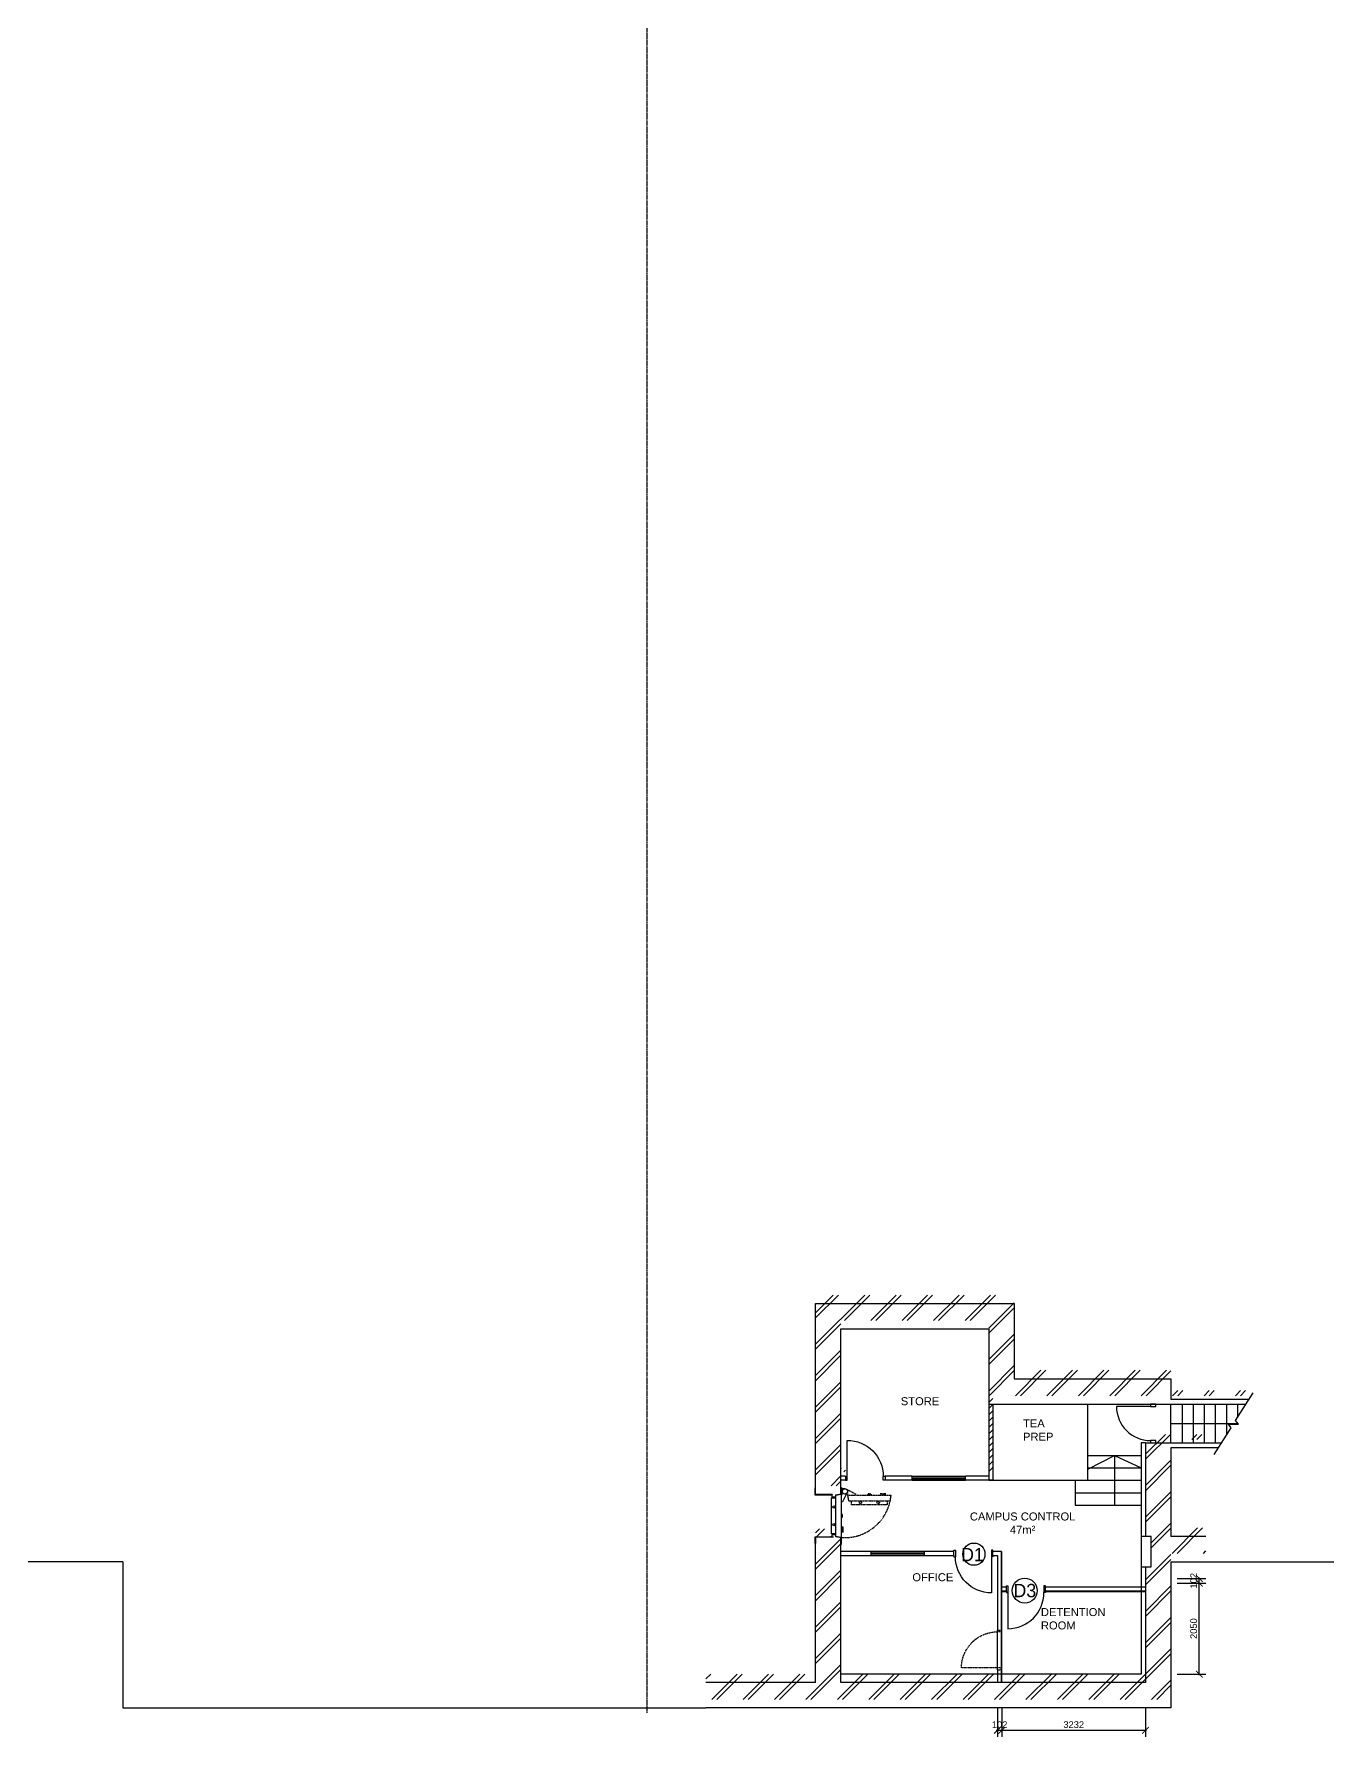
# Model space of a CAD drawing. Header units: millimetres. Extents: x -242071 to 82444, y -53139 to 112036.
# Drawn here: x -190673 to -161560, y -43188 to -4874 of the extents above; entities that cross this region are included whole.
import ezdxf

# ---------------------------------------------------------------- set-up
doc = ezdxf.new("R2010")
doc.units = ezdxf.units.MM
doc.header["$PDSIZE"] = 1
doc.linetypes.add('PCENTRE2', pattern=[28.575, 19.05, -3.175, 3.175, -3.175])
doc.linetypes.add('PDASHED2', pattern=[9.525, 6.35, -3.175])
for name, color, linetype in [('Boundaries_and_building_grids', 140, 'Continuous'), ('Columns_conc_steel_timber', 5, 'Continuous'), ('Demolition', 1, 'Continuous'), ('Dimensions_General_Layout', 1, 'Continuous'), ('Hatch_Builders_work', 1, 'Continuous'), ('Hatch_Partition_layout', 1, 'Continuous'), ('Internal_partitions', 2, 'Continuous'), ('Open_stairs_and_ramps', 2, 'Continuous'), ('Text_Builders_work', 1, 'Continuous'), ('Walls_brick_block_etc', 3, 'Continuous'), ('Windows_and_doors_to_brickwork', 1, 'Continuous'), ('Windows_and_doors_to_partitions', 1, 'Continuous')]:
    doc.layers.add(name, color=color, linetype=linetype)
doc.styles.add('Text_Style_1', font='Freehand')
doc.styles.add('Text_Style_3_d7b89161-017f-4e9d-a07b-0b1ab719bac5', font='freehand')
doc.styles.add('Text_Style_5', font='arial.ttf')
doc.dimstyles.new('$DIM_Caddie', dxfattribs={"dimscale": 100, "dimtxt": 2.5, "dimasz": 3, "dimexe": 3, "dimexo": 0, "dimgap": 1, "dimtad": 1, "dimdec": 0, "dimzin": 0, "dimdsep": 46, "dimtxsty": 'Text_Style_3_d7b89161-017f-4e9d-a07b-0b1ab719bac5', "dimblk": 'ARCHTICK', "dimblk1": 'ARCHTICK', "dimblk2": 'ARCHTICK', "dimcen": 0.4, "dimclrd": 1, "dimclre": 1, "dimclrt": 2, "dimadec": 0, "dimazin": 0, "dimtfac": 0.5, "dimtdec": 0, "dimtix": 1, "dimtmove": 0, "dimatfit": 2, "dimldrblk": 'ARCHTICK', "dimfxl": 7, "dimfxlon": 1, "dimtfillclr": 1, "dimtolj": 1, "dimtzin": 0, "dimlwd": -3, "dimlwe": -3, "dimarcsym": 1})
pattern_1 = [(45, (-174645.4, 11354.85), (-353.5534, 353.5534), []), (45, (-174701.97, 11411.4), (-353.5534, 353.5534), [])]
pattern_2 = [(45, (-174645.4, 11354.85), (-70.71068, 70.71068), [])]

# ---------------------------------------------------------------- blocks, each defined once
blk = doc.blocks.new('_ArchTick')
at = {"color": 0, "linetype": 'ByBlock', "const_width": 0.15}
blk.add_lwpolyline([(-0.5, -0.5), (0.5, 0.5)], dxfattribs=at)
blk = doc.blocks.new('*D75')
at = {"layer": 'Defpoints', "color": 0}
for p in [(-168998, -41775), (-168896, -41775), (-168896, -43038)]:
    blk.add_point(p, dxfattribs=at)
at = {"layer": 'Dimensions_General_Layout', "color": 1, "linetype": 'Continuous', "lineweight": -3}
for p, q in [((-168998, -42538), (-168998, -43188)), ((-168896, -42538), (-168896, -43188)), ((-169023, -43038), (-168871, -43038))]:
    blk.add_line(p, q, dxfattribs=at)
at = {"layer": 'Dimensions_General_Layout', "color": 1, "lineweight": -3, "xscale": 150, "yscale": 150, "zscale": 150}
blk.add_blockref('_ArchTick', (-168998, -43038), dxfattribs=at)
at = {"layer": 'Dimensions_General_Layout', "color": 1, "lineweight": -3, "xscale": 150, "yscale": 150, "zscale": 150, "rotation": 180}
blk.add_blockref('_ArchTick', (-168896, -43038), dxfattribs=at)
at = {"layer": 'Dimensions_General_Layout', "color": 1, "linetype": 'Continuous', "lineweight": -3, "insert": (-168947, -42911), "char_height": 150, "attachment_point": 5, "style": 'Text_Style_5'}
blk.add_mtext('\\A1;102', dxfattribs=at)
blk = doc.blocks.new('_Open90')
at = {"color": 0, "linetype": 'ByBlock', "lineweight": -2}
for p, q in [((0, 0), (-1, 0)), ((-0.5, 0.5), (0, 0)), ((0, 0), (-0.5, -0.5))]:
    blk.add_line(p, q, dxfattribs=at)
blk = doc.blocks.new('*D76')
at = {"layer": 'Defpoints', "color": 0}
for p in [(-168896, -41775), (-165664, -41775), (-165664, -43038)]:
    blk.add_point(p, dxfattribs=at)
at = {"layer": 'Dimensions_General_Layout', "color": 1, "linetype": 'Continuous', "lineweight": -3}
for p, q in [((-168896, -42538), (-168896, -43188)), ((-165664, -42538), (-165664, -43188)), ((-168921, -43038), (-165639, -43038))]:
    blk.add_line(p, q, dxfattribs=at)
at = {"layer": 'Dimensions_General_Layout', "color": 1, "lineweight": -3, "xscale": 150, "yscale": 150, "zscale": 150, "rotation": 180}
blk.add_blockref('_ArchTick', (-168896, -43038), dxfattribs=at)
at = {"layer": 'Dimensions_General_Layout', "color": 1, "lineweight": -3, "xscale": 150, "yscale": 150, "zscale": 150}
blk.add_blockref('_ArchTick', (-165664, -43038), dxfattribs=at)
at = {"layer": 'Dimensions_General_Layout', "color": 1, "linetype": 'Continuous', "lineweight": -3, "insert": (-167280, -42911), "char_height": 150, "attachment_point": 5, "style": 'Text_Style_5'}
blk.add_mtext('\\A1;3232', dxfattribs=at)
blk = doc.blocks.new('*D77')
at = {"layer": 'Defpoints', "color": 0}
for p in [(-165664, -39725), (-164454, -39725), (-165664, -41775)]:
    blk.add_point(p, dxfattribs=at)
at = {"layer": 'Dimensions_General_Layout', "color": 1, "linetype": 'Continuous', "lineweight": -3}
for p, q in [((-164954, -39725), (-164304, -39725)), ((-164454, -41800), (-164454, -39700)), ((-164954, -41775), (-164304, -41775))]:
    blk.add_line(p, q, dxfattribs=at)
at = {"layer": 'Dimensions_General_Layout', "color": 1, "lineweight": -3, "xscale": 150, "yscale": 150, "zscale": 150}
for p, rotation in [((-164454, -39725), 90), ((-164454, -41775), 270)]:
    blk.add_blockref('_ArchTick', p, dxfattribs=dict(at, rotation=rotation))
at = {"layer": 'Dimensions_General_Layout', "color": 1, "linetype": 'Continuous', "lineweight": -3, "insert": (-164581, -40750), "char_height": 150, "attachment_point": 5, "rotation": 90, "style": 'Text_Style_5'}
blk.add_mtext('\\A1;2050', dxfattribs=at)
blk = doc.blocks.new('*D78')
at = {"layer": 'Defpoints', "color": 0}
for p in [(-165664, -39623), (-165664, -39725), (-164454, -39623)]:
    blk.add_point(p, dxfattribs=at)
at = {"layer": 'Dimensions_General_Layout', "color": 1, "linetype": 'Continuous', "lineweight": -3}
for p, q in [((-164954, -39623), (-164304, -39623)), ((-164954, -39725), (-164304, -39725)), ((-164454, -39750), (-164454, -39598))]:
    blk.add_line(p, q, dxfattribs=at)
at = {"layer": 'Dimensions_General_Layout', "color": 1, "lineweight": -3, "xscale": 150, "yscale": 150, "zscale": 150}
for p, rotation in [((-164454, -39623), 270), ((-164454, -39725), 90)]:
    blk.add_blockref('_ArchTick', p, dxfattribs=dict(at, rotation=rotation))
at = {"layer": 'Dimensions_General_Layout', "color": 1, "linetype": 'Continuous', "lineweight": -3, "insert": (-164581, -39674), "char_height": 150, "attachment_point": 5, "rotation": 90, "style": 'Text_Style_5'}
blk.add_mtext('\\A1;102', dxfattribs=at)

msp = doc.modelspace()

# ---------------------------------------------------------------- hatches: boundary and pattern name
at = {"layer": 'Hatch_Builders_work', "linetype": 'Continuous', "lineweight": -3}
h = msp.add_hatch(dxfattribs=at)
h.set_pattern_fill('BRICKPLAN', color=1, scale=500, angle=45, style=0)
h.set_pattern_definition(pattern_1)
h.paths.add_polyline_path([(-173089.2, -37537.9), (-173089.2, -33245), (-168621.2, -33245), (-168621.2, -34937.7), (-165092.6, -34937.7), (-165092.6, -35394.9), (-163332.9, -35394.9), (-163404.8, -35509.2), (-169192.7, -35509.2), (-169192.7, -33816.5), (-172517.7, -33816.5), (-172517.7, -37537.9)])
h = msp.add_hatch(dxfattribs=at)
h.set_pattern_fill('BRICKPLAN', color=1, scale=500, angle=45, style=0)
h.set_pattern_definition(pattern_1)
h.paths.add_polyline_path([(-175557.4, -41774.5), (-173089.2, -41774.5), (-173089.2, -38507.1), (-172517.7, -38507.1), (-172517.7, -41774.5), (-165664.1, -41774.5), (-165664.1, -39171), (-165537.1, -39171), (-165537.1, -38485.2), (-165664.1, -38485.2), (-165664.1, -36379.2), (-163952.2, -36379.2), (-164024.6, -36494.2), (-165092.6, -36494.2), (-165092.6, -38485.2), (-164305.2, -38485.2), (-164305.2, -39056.7), (-165092.6, -39056.7), (-165092.6, -42346), (-175557.4, -42346)])
at = {"layer": 'Hatch_Partition_layout', "linetype": 'Continuous', "lineweight": -3}
h = msp.add_hatch(dxfattribs=at)
h.set_pattern_fill('_USER', color=1, scale=100, angle=45, style=0, pattern_type=0)
h.set_pattern_definition(pattern_2)
h.paths.add_polyline_path([(-169192.7, -37222.5), (-169102.7, -37222.5), (-169102.7, -35509.2), (-169192.7, -35509.2)])
h = msp.add_hatch(dxfattribs=at)
h.set_pattern_fill('_USER', color=1, scale=100, angle=45, pattern_type=0)
h.set_pattern_definition(pattern_2)
h.paths.add_polyline_path([(-172417.7, -37222.5), (-172417.7, -37132.5), (-172517.7, -37132.5), (-172517.7, -37222.5)])

# ---------------------------------------------------------------- linework, layer by layer
at = {"layer": 'Boundaries_and_building_grids', "color": 140, "linetype": 'PCENTRE2', "lineweight": -3}
msp.add_line((-176884.1, 33439.2), (-176884.1, -42646.4), dxfattribs=at)
at = {"layer": 'Columns_conc_steel_timber', "color": 4, "linetype": 'Continuous', "lineweight": -3}
msp.add_lwpolyline([(-165765.7, -39361.3), (-165537.1, -39361.3), (-165537.1, -38675.5), (-165765.7, -38675.5), (-165765.7, -39361.3)], dxfattribs=at)
at = {"layer": 'Demolition', "color": 8, "linetype": 'PDASHED2', "lineweight": -3}
for p, q in [((-168997.7, -40781.8), (-168907.7, -40781.8)), ((-168992.7, -40781.8), (-168992.7, -40821.8)), ((-168912.7, -40821.8), (-168992.7, -40821.8)), ((-168912.7, -40781.8), (-168912.7, -40821.8)), ((-168992.7, -41634.8), (-169805.7, -41634.8)), ((-168997.7, -41674.8), (-168907.7, -41674.8)), ((-168992.7, -41674.8), (-168992.7, -41634.8)), ((-168912.7, -41634.8), (-168992.7, -41634.8)), ((-168912.7, -41674.8), (-168912.7, -41634.8))]:
    msp.add_line(p, q, dxfattribs=at)
at = {"layer": 'Demolition', "color": 8, "linetype": 'PDASHED2', "lineweight": -3, "extrusion": (0, 0, -1)}
msp.add_arc((168992.7, -41634.8), 813, 0, 90, dxfattribs=at)
at = {"layer": 'Internal_partitions', "color": 2, "linetype": 'Continuous', "lineweight": -3}
for p, q in [((-169192.7, -35699.5), (-169192.7, -37322.8)), ((-169102.7, -35699.5), (-169102.7, -37412.8)), ((-172417.7, -37322.8), (-172517.7, -37322.8)), ((-172417.7, -37412.8), (-172517.7, -37412.8)), ((-172417.7, -37322.8), (-172417.7, -37412.8)), ((-170913.7, -37322.8), (-171524.7, -37322.8)), ((-171524.7, -37322.8), (-171524.7, -37412.8)), ((-170913.7, -37412.8), (-171524.7, -37412.8)), ((-169192.7, -37322.8), (-169713.7, -37322.8)), ((-169102.7, -37412.8), (-169713.7, -37412.8)), ((-171846.2, -39012.8), (-172517.7, -39012.8)), ((-169974.7, -39012.8), (-170646.2, -39012.8)), ((-169974.7, -39102.8), (-169974.7, -39012.8)), ((-168907.7, -39012.8), (-169097.7, -39012.8)), ((-169097.7, -39102.8), (-169097.7, -39012.8)), ((-168907.7, -40781.8), (-168907.7, -39012.8)), ((-172517.7, -39102.8), (-171846.2, -39102.8)), ((-170646.2, -39102.8), (-169974.7, -39102.8)), ((-169097.7, -39102.8), (-168997.7, -39102.8)), ((-168997.7, -39102.8), (-168997.7, -40781.8)), ((-168997.7, -41674.8), (-168997.7, -41964.8)), ((-168907.7, -41964.8), (-168907.7, -41674.8))]:
    msp.add_line(p, q, dxfattribs=at)
at = {"layer": 'Internal_partitions', "color": 12, "linetype": 'Continuous', "lineweight": -3}
for p, q in [((-168895.7, -41964.8), (-168895.7, -39012.8)), ((-168907.7, -39812.8), (-168795.7, -39812.8)), ((-168795.7, -39914.8), (-168795.7, -39812.8)), ((-167918.7, -39812.8), (-165664.1, -39812.8)), ((-167918.7, -39914.8), (-167918.7, -39812.8)), ((-168907.7, -39902.8), (-168795.7, -39902.8)), ((-168907.7, -39914.8), (-168795.7, -39914.8)), ((-167918.7, -39902.8), (-165664.1, -39902.8)), ((-167918.7, -39914.8), (-165664.1, -39914.8)), ((-168997.7, -41674.8), (-168997.7, -40781.8)), ((-168907.7, -41674.8), (-168907.7, -40781.8))]:
    msp.add_line(p, q, dxfattribs=at)
at = {"layer": 'Open_stairs_and_ramps', "color": 1, "linetype": 'Continuous', "lineweight": -3}
for p, q in [((-163636.5, -36067.7), (-163245.4, -35446.1)), ((-165092.6, -36569.5), (-165092.6, -35699.5)), ((-164843.2, -35699.5), (-164843.2, -36569.5)), ((-164593.8, -35699.5), (-164593.8, -36569.5)), ((-164344.4, -35699.5), (-164344.4, -36569.5)), ((-164095, -35699.5), (-164095, -36569.5)), ((-163845.7, -35699.5), (-163845.7, -36400.1)), ((-163596.3, -35699.5), (-163596.3, -36003.7)), ((-165092.6, -36134.5), (-163582.4, -36134.5)), ((-164118.7, -36834.1), (-163739.7, -36231.7)), ((-163799.7, -36148.2), (-163571.3, -36148.2)), ((-163739.7, -36231.7), (-163799.7, -36148.2)), ((-163571.3, -36148.2), (-163636.5, -36067.7)), ((-166965.7, -36852.8), (-165765.7, -36852.8)), ((-166965.7, -37160.4), (-166365.7, -36852.8)), ((-166965.7, -37132.8), (-165765.7, -37132.8)), ((-166365.7, -36852.8), (-166365.7, -37972.8)), ((-166365.7, -36852.8), (-165765.7, -37132.8)), ((-167245.7, -37412.8), (-167245.7, -37972.8)), ((-166965.7, -37412.8), (-165765.7, -37412.8)), ((-173096.9, -37583.3), (-173106.9, -37583.3)), ((-173106.9, -37583.3), (-173106.9, -37743.3)), ((-173106.9, -37743.3), (-172715.3, -37743.3)), ((-173096.9, -37733.3), (-173096.9, -37583.3)), ((-172715.3, -37733.3), (-173096.9, -37733.3)), ((-172717.7, -37745), (-172752.7, -37745)), ((-172731.7, -37809.9), (-172636.7, -37809.9)), ((-172731.7, -38615.6), (-172731.7, -37809.9)), ((-172717.7, -37790), (-172717.7, -37745)), ((-172637.7, -37790), (-172717.7, -37790)), ((-172715.3, -37733.3), (-172715.3, -37743.3)), ((-172507.7, -37726.8), (-172637.7, -37745)), ((-172637.7, -37745), (-172637.7, -37790)), ((-172636.7, -37749.4), (-172511.7, -37727.3)), ((-172636.7, -37749.4), (-172636.7, -38676.2)), ((-172517.7, -37576.8), (-172507.7, -37576.8)), ((-172511.7, -37727.3), (-172511.7, -38698.2)), ((-172511.7, -37732.8), (-172487.7, -37732.8)), ((-172482.7, -37897.8), (-172511.7, -37897.8)), ((-172507.7, -37576.8), (-172507.7, -37726.8)), ((-172427.7, -37602.8), (-172507.7, -37602.8)), ((-172487.7, -37732.8), (-172487.7, -37662.8)), ((-172374.5, -37690.5), (-172482.7, -37897.8)), ((-167245.7, -37692.8), (-165765.7, -37692.8)), ((-172501.1, -38167.1), (-172511.5, -38165.3)), ((-172511.5, -38260.3), (-172501.1, -38258.5)), ((-172501.1, -38167.1), (-172501.1, -38258.5)), ((-172481.5, -38187.8), (-172501.1, -38184.3)), ((-172501.1, -38241.3), (-172481.5, -38237.8)), ((-172481.5, -38237.8), (-172481.5, -38187.8)), ((-167245.7, -37972.8), (-165765.7, -37972.8)), ((-173096.9, -38682.3), (-172693.8, -38682.3)), ((-173096.9, -38832.3), (-173096.9, -38682.3)), ((-173086.9, -38692.3), (-173086.9, -38832.3)), ((-172693.8, -38692.3), (-173086.9, -38692.3)), ((-172752.7, -38680.5), (-172717.7, -38680.5)), ((-172636.7, -38615.6), (-172731.7, -38615.6)), ((-172717.7, -38680.5), (-172717.7, -38635.5)), ((-172717.7, -38635.5), (-172637.7, -38635.5)), ((-172693.8, -38682.3), (-172693.8, -38692.3)), ((-172637.7, -38635.5), (-172637.7, -38680.5)), ((-172637.7, -38680.5), (-172507.7, -38698.8)), ((-172511.7, -38698.2), (-172636.7, -38676.2)), ((-172497.2, -38531.6), (-172511.8, -38531.6)), ((-172496.2, -38554), (-172511.8, -38554)), ((-172490.2, -38521.8), (-172485.8, -38461.4)), ((-172485.9, -38582.4), (-172489.3, -38560)), ((-172471.6, -38584.8), (-172483.2, -38584.8)), ((-172471.6, -38458.8), (-172483, -38458.8)), ((-172471.6, -38458.8), (-172471.6, -38584.8)), ((-173086.9, -38832.3), (-173096.9, -38832.3)), ((-172517.7, -38848.8), (-172507.7, -38848.8)), ((-172507.7, -38848.8), (-172507.7, -38698.8))]:
    msp.add_line(p, q, dxfattribs=at)
at = {"layer": 'Open_stairs_and_ramps', "color": 1, "linetype": 'PDASHED2', "lineweight": -3}
for p, q in [((-172357.7, -37722.8), (-172427.7, -37722.8)), ((-172399.9, -37609.6), (-172192.7, -37717.8)), ((-172341.1, -37871.8), (-172363.1, -37746.8)), ((-172363.1, -37746.8), (-171392.3, -37746.8)), ((-172357.7, -37746.8), (-172357.7, -37722.8)), ((-172341.1, -37871.8), (-171414.3, -37871.8)), ((-172280.6, -37966.8), (-172280.6, -37871.8)), ((-172192.7, -37717.8), (-172192.7, -37746.8)), ((-171923.3, -37736.2), (-171925.2, -37746.6)), ((-171923.3, -37736.2), (-171832, -37736.2)), ((-171902.7, -37716.6), (-171906.1, -37736.2)), ((-171852.7, -37716.6), (-171902.7, -37716.6)), ((-171849.2, -37736.2), (-171852.7, -37716.6)), ((-171830.2, -37746.6), (-171832, -37736.2)), ((-171631.7, -37706.6), (-171505.7, -37706.6)), ((-171631.7, -37706.6), (-171631.7, -37718)), ((-171568.7, -37725.3), (-171629.1, -37720.8)), ((-171558.9, -37732.3), (-171558.9, -37746.9)), ((-171536.5, -37731.3), (-171536.5, -37746.9)), ((-171508, -37721), (-171530.5, -37724.4)), ((-171505.7, -37706.6), (-171505.7, -37718.2)), ((-171474.8, -37871.8), (-171474.8, -37966.8)), ((-171392.3, -37746.8), (-171414.3, -37871.8)), ((-171474.8, -37966.8), (-172280.6, -37966.8))]:
    msp.add_line(p, q, dxfattribs=at)
at = {"layer": 'Open_stairs_and_ramps', "color": 1, "linetype": 'Continuous', "lineweight": -3}
for centre, radius in [((-172427.7, -37662.8), 60), ((-172677.7, -38012.8), 25), ((-172677.7, -38412.8), 25)]:
    msp.add_circle(centre, radius, dxfattribs=at)
at = {"layer": 'Open_stairs_and_ramps', "color": 1, "linetype": 'PDASHED2', "lineweight": -3}
for centre in [(-172077.7, -37912.8), (-171677.7, -37912.8)]:
    msp.add_circle(centre, 25, dxfattribs=at)
for centre, radius, start, end in [((-172427.9, -37662.9), 1039, 265.596, 355.36844), ((-171565.9, -37732.3), 7, 0, 90), ((-171529.5, -37731.3), 7, 98.543, 180)]:
    msp.add_arc(centre, radius, start, end, dxfattribs=at)
at = {"layer": 'Open_stairs_and_ramps', "color": 1, "linetype": 'Continuous', "lineweight": -3}
for centre, start, end in [((-172497.2, -38524.6), 270, 0), ((-172496.2, -38561), 8.543, 90)]:
    msp.add_arc(centre, 7, start, end, dxfattribs=at)
at = {"layer": 'Text_Builders_work', "color": 2, "linetype": 'Continuous', "lineweight": -3}
for centre, radius in [((-169526.5, -39075.3), 249.8), ((-168381.5, -39894.6), 280)]:
    msp.add_circle(centre, radius, dxfattribs=at)
at = {"layer": 'Walls_brick_block_etc', "color": 3, "linetype": 'Continuous', "lineweight": -3}
for p, q in [((-173089.2, -33435.3), (-168621.2, -33435.3)), ((-173089.2, -37728.2), (-173089.2, -33435.3)), ((-168621.2, -33435.3), (-168621.2, -35128)), ((-172517.7, -34006.8), (-169192.7, -34006.8)), ((-172517.7, -37728.2), (-172517.7, -34006.8)), ((-169192.7, -34006.8), (-169192.7, -37412.8)), ((-168621.2, -35128), (-165092.6, -35128)), ((-165092.6, -35128), (-165092.6, -35585.2)), ((-165092.6, -35585.2), (-163332.9, -35585.2)), ((-169192.7, -35699.5), (-163404.8, -35699.5)), ((-166965.7, -37412.8), (-166965.7, -35699.5)), ((-165664.1, -36569.5), (-163952.2, -36569.5)), ((-165664.1, -36569.5), (-165664.1, -38675.5)), ((-165092.6, -36684.5), (-165092.6, -38675.5)), ((-164024.6, -36684.5), (-165092.6, -36684.5)), ((-169192.7, -37412.8), (-166965.7, -37412.8)), ((-164305.2, -38675.5), (-165092.6, -38675.5)), ((-173089.2, -41964.8), (-173089.2, -38697.4)), ((-172517.7, -41964.8), (-172517.7, -38697.4)), ((-165664.1, -39361.3), (-165664.1, -41964.8)), ((-165092.6, -39247), (-165092.6, -42536.3)), ((-165092.6, -39247), (-164305.2, -39247)), ((-173089.2, -41964.8), (-175557.4, -41964.8)), ((-165664.1, -41964.8), (-172517.7, -41964.8)), ((-165092.6, -42536.3), (-175557.4, -42536.3))]:
    msp.add_line(p, q, dxfattribs=at)
at = {"layer": 'Walls_brick_block_etc', "color": 2, "linetype": 'Continuous', "lineweight": -3}
for p, q in [((-165765.7, -36569.5), (-165765.7, -38675.5)), ((-165664.1, -36569.5), (-165765.7, -36569.5)), ((-165765.7, -39361.3), (-165765.7, -41774.8)), ((-165765.7, -41774.8), (-172517.7, -41774.8))]:
    msp.add_line(p, q, dxfattribs=at)
at = {"layer": 'Walls_brick_block_etc', "color": 8, "linetype": 'Continuous', "lineweight": -3}
for p, q in [((-188675.7, -39247), (-193209.6, -39247)), ((-188675.7, -39247), (-188675.7, -42536.3)), ((-164305.2, -39247), (-160558.7, -39247)), ((-188675.7, -42536.3), (-175557.4, -42536.3))]:
    msp.add_line(p, q, dxfattribs=at)
at = {"layer": 'Windows_and_doors_to_brickwork', "color": 2, "linetype": 'Continuous', "lineweight": -3}
msp.add_line((-165549.8, -35750.3), (-166318.2, -35750.3), dxfattribs=at)
for points in [[(-165549.8, -35699.5), (-165549.8, -35750.3), (-165435.5, -35750.3), (-165435.5, -35699.5), (-165549.8, -35699.5)], [(-165549.8, -36518.7), (-165549.8, -36569.5), (-165435.5, -36569.5), (-165435.5, -36518.7), (-165549.8, -36518.7)]]:
    msp.add_lwpolyline(points, dxfattribs=at)
msp.add_arc((-165549.8, -35750.3), 768.4, 180, 270, dxfattribs=at)
at = {"layer": 'Windows_and_doors_to_partitions', "color": 1, "linetype": 'Continuous', "lineweight": -3}
for p, q in [((-172377.7, -37327.8), (-172377.7, -36514.8)), ((-172417.7, -37327.8), (-172377.7, -37327.8)), ((-172417.7, -37407.8), (-172377.7, -37407.8)), ((-172377.7, -37407.8), (-172377.7, -37327.8)), ((-171524.7, -37327.8), (-171564.7, -37327.8)), ((-171564.7, -37407.8), (-171564.7, -37327.8)), ((-171524.7, -37407.8), (-171564.7, -37407.8)), ((-170913.7, -37322.8), (-169713.7, -37322.8)), ((-170913.7, -37412.8), (-170913.7, -37322.8)), ((-170913.7, -37355.3), (-169713.7, -37355.3)), ((-170913.7, -37380.3), (-169713.7, -37380.3)), ((-170913.7, -37412.8), (-169713.7, -37412.8)), ((-169713.7, -37412.8), (-169713.7, -37322.8)), ((-170646.2, -39012.8), (-171846.2, -39012.8)), ((-171846.2, -39012.8), (-171846.2, -39102.8)), ((-171846.2, -39045.3), (-170646.2, -39045.3)), ((-171846.2, -39070.3), (-170646.2, -39070.3)), ((-170646.2, -39012.8), (-170646.2, -39102.8)), ((-171846.2, -39102.8), (-170646.2, -39102.8))]:
    msp.add_line(p, q, dxfattribs=at)
at = {"layer": 'Windows_and_doors_to_partitions', "color": 12, "linetype": 'Continuous', "lineweight": -3}
for p, q in [((-169974.7, -39012.8), (-169974.7, -38982.8)), ((-169974.7, -38982.8), (-169942.7, -38982.8)), ((-169942.7, -38982.8), (-169942.7, -39132.8)), ((-169097.7, -38982.8), (-169129.7, -38982.8)), ((-169129.7, -38982.8), (-169129.7, -39132.8)), ((-169097.7, -39012.8), (-169097.7, -38982.8)), ((-169974.7, -39102.8), (-169974.7, -39132.8)), ((-169974.7, -39132.8), (-169942.7, -39132.8)), ((-169097.7, -39132.8), (-169129.7, -39132.8)), ((-169129.7, -39132.8), (-169129.7, -39945.8)), ((-169097.7, -39102.8), (-169097.7, -39132.8)), ((-168795.7, -39812.8), (-168795.7, -39788.8)), ((-168795.7, -39788.8), (-168763.7, -39788.8)), ((-168763.7, -39788.8), (-168763.7, -39938.8)), ((-167918.7, -39788.8), (-167950.7, -39788.8)), ((-167950.7, -39788.8), (-167950.7, -39938.8)), ((-167918.7, -39812.8), (-167918.7, -39788.8)), ((-168795.7, -39914.8), (-168795.7, -39938.8)), ((-168795.7, -39938.8), (-168763.7, -39938.8)), ((-168763.7, -39938.8), (-168763.7, -40751.8)), ((-167918.7, -39938.8), (-167950.7, -39938.8)), ((-167918.7, -39914.8), (-167918.7, -39938.8))]:
    msp.add_line(p, q, dxfattribs=at)
at = {"layer": 'Windows_and_doors_to_partitions', "color": 1, "linetype": 'Continuous', "lineweight": -3, "extrusion": (0, 0, -1)}
msp.add_arc((172377.7, -37327.8), 813, 90, 180, dxfattribs=at)
at = {"layer": 'Windows_and_doors_to_partitions', "color": 12, "linetype": 'Continuous', "lineweight": -3, "extrusion": (0, 0, -1)}
msp.add_arc((169129.7, -39132.8), 813, 270, 0, dxfattribs=at)
at = {"layer": 'Windows_and_doors_to_partitions', "color": 12, "linetype": 'Continuous', "lineweight": -3}
msp.add_arc((-168763.7, -39938.8), 813, 270, 0, dxfattribs=at)

# ---------------------------------------------------------------- texts
at = {"layer": 'Hatch_Partition_layout', "color": 1, "lineweight": -3, "char_height": 180, "attachment_point": 1, "style": 'Text_Style_5'}
for s, insert in [('STORE', (-171171.2, -35543.8)), ('TEA\\PPREP', (-168421.2, -36042.7)), ('OFFICE', (-170910.8, -39504.1)), ('DETENTION\\PROOM', (-168018.7, -40288.1))]:
    msp.add_mtext(s, dxfattribs=dict(at, insert=insert))
at = {"layer": 'Hatch_Partition_layout', "color": 1, "linetype": 'Continuous', "lineweight": -3, "insert": (-168429.5, -38377.1), "char_height": 180, "attachment_point": 5, "style": 'Text_Style_5'}
msp.add_mtext('CAMPUS CONTROL\\P47m²', dxfattribs=at)
at = {"layer": 'Text_Builders_work', "color": 3, "linetype": 'Continuous', "lineweight": -3, "char_height": 300, "attachment_point": 5, "style": 'Text_Style_1'}
for s, insert in [('D1', (-169557.6, -39084.7)), ('D3', (-168380.1, -39895.7))]:
    msp.add_mtext(s, dxfattribs=dict(at, insert=insert))

# ---------------------------------------------------------------- dimensions: what is measured, and where the dimension line sits
at = {"layer": 'Dimensions_General_Layout', "color": 1, "linetype": 'Continuous', "lineweight": -3}
for base, p1, p2, picture, middle in [((-164454.1, -39622.5), (-165664.1, -39724.5), (-165664.1, -39622.5), '*D78', (-164580.6, -39673.5)), ((-164454.1, -39724.5), (-165664.1, -41774.5), (-165664.1, -39724.5), '*D77', (-164580.6, -40749.5))]:
    dim = msp.add_linear_dim(base=base, p1=p1, p2=p2, angle=90, dimstyle='$DIM_Caddie', override={"dimscale": 50, "dimtxt": 3, "dimasz": 3, "dimexe": 3, "dimexo": 5, "dimgap": 1, "dimtad": 1, "dimjust": 0, "dimtih": 0, "dimtoh": 0, "dimdec": 0, "dimlfac": 1, "dimrnd": 0, "dimzin": 12, "dimdsep": 46, "dimlunit": 2, "dimpost": '', "dimtxsty": 'Text_Style_5', "dimblk": 'ArchTick', "dimblk1": 'ArchTick', "dimblk2": 'ArchTick', "dimsah": 0, "dimtsz": 0, "dimcen": 1, "dimdle": 0.5, "dimse1": 0, "dimse2": 0, "dimsd1": 0, "dimsd2": 0, "dimclrd": 1, "dimclre": 1, "dimclrt": 1, "dimaunit": 0, "dimadec": 0, "dimazin": 0, "dimtol": 0, "dimlim": 0, "dimtp": 0, "dimtm": 0, "dimtfac": 1, "dimtdec": 0, "dimtix": 1, "dimtofl": 1, "dimtmove": 0, "dimatfit": 0, "dimldrblk": 'Open90', "dimfxl": 10, "dimfxlon": 1, "dimtvp": 0, "dimtfill": 0, "dimtfillclr": 1, "dimfrac": 0, "dimtolj": 1, "dimtzin": 0, "dimlwd": 65533, "dimlwe": 65533, "dimarcsym": 1}, dxfattribs=at)
    dim.commit()
    dim.dimension.update_dxf_attribs({"geometry": picture, "text_midpoint": middle})
for base, p1, p2, picture, middle in [((-168895.7, -43037.5), (-168997.7, -41774.5), (-168895.7, -41774.5), '*D75', (-168946.7, -42910.9)), ((-165664.1, -43037.5), (-168895.7, -41774.5), (-165664.1, -41774.5), '*D76', (-167279.9, -42910.9))]:
    dim = msp.add_linear_dim(base=base, p1=p1, p2=p2, dimstyle='$DIM_Caddie', override={"dimscale": 50, "dimtxt": 3, "dimasz": 3, "dimexe": 3, "dimexo": 5, "dimgap": 1, "dimtad": 1, "dimjust": 0, "dimtih": 0, "dimtoh": 0, "dimdec": 0, "dimlfac": 1, "dimrnd": 0, "dimzin": 12, "dimdsep": 46, "dimlunit": 2, "dimpost": '', "dimtxsty": 'Text_Style_5', "dimblk": 'ArchTick', "dimblk1": 'ArchTick', "dimblk2": 'ArchTick', "dimsah": 0, "dimtsz": 0, "dimcen": 1, "dimdle": 0.5, "dimse1": 0, "dimse2": 0, "dimsd1": 0, "dimsd2": 0, "dimclrd": 1, "dimclre": 1, "dimclrt": 1, "dimaunit": 0, "dimadec": 0, "dimazin": 0, "dimtol": 0, "dimlim": 0, "dimtp": 0, "dimtm": 0, "dimtfac": 1, "dimtdec": 0, "dimtix": 1, "dimtofl": 1, "dimtmove": 0, "dimatfit": 0, "dimldrblk": 'Open90', "dimfxl": 10, "dimfxlon": 1, "dimtvp": 0, "dimtfill": 0, "dimtfillclr": 1, "dimfrac": 0, "dimtolj": 1, "dimtzin": 0, "dimlwd": 65533, "dimlwe": 65533, "dimarcsym": 1}, dxfattribs=at)
    dim.commit()
    dim.dimension.update_dxf_attribs({"geometry": picture, "text_midpoint": middle})

doc.saveas('drawing.dxf')
